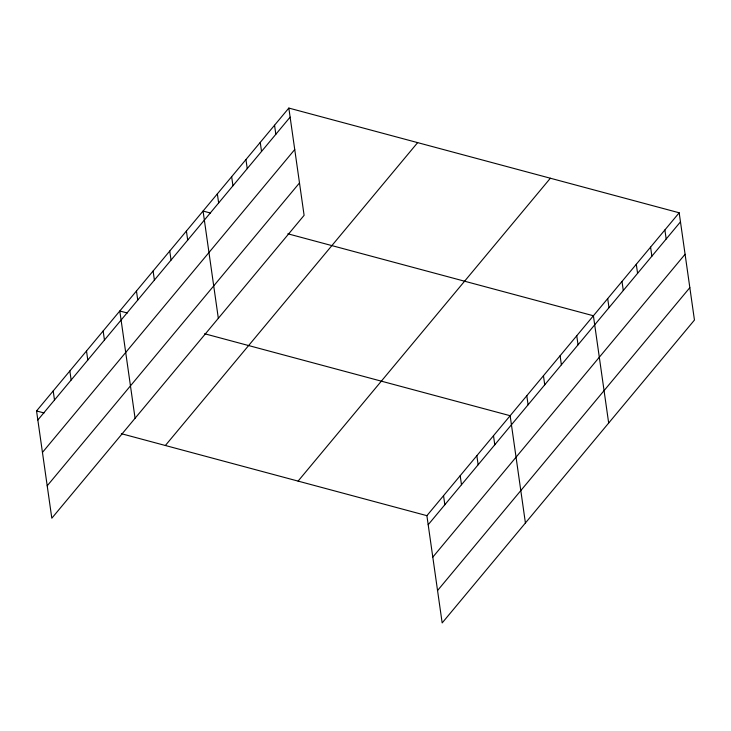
<?xml version="1.0" encoding="UTF-8"?>
<svg xmlns="http://www.w3.org/2000/svg" width="731" height="731" viewBox="0 0 731 731"><rect width="100%" height="100%" fill="white"/><g stroke="black" fill="none" stroke-linecap="round" stroke-linejoin="round"><path stroke-width="1.1" d="M288.836 108.069L304.105 215.334L51.819 518.215L36.55 410.941L288.836 108.069L679.181 212.785L694.45 320.059L442.164 622.931L426.895 515.666L679.181 212.785M37.838 420.014L290.125 117.134M42.453 452.416L294.739 149.544M47.204 485.804L299.491 182.933M165.361 445.499L417.648 142.627M298.084 481.108L550.37 178.227M428.183 524.73L680.47 221.858M432.798 557.141L685.084 254.26M437.549 590.529L689.836 287.649M210.574 213.059L203.063 211.04L218.331 318.314M287.859 233.792L593.408 315.765L608.676 423.039M127.322 313.005L119.802 310.995L135.071 418.26M204.607 333.747L510.147 415.711L525.415 522.985M36.55 410.941L44.061 412.96M121.355 433.693L426.895 515.666M664.89 229.954L666.179 239.019M650.59 247.115L651.878 256.188M636.29 264.275L637.587 273.348M621.999 281.435L623.287 290.509M607.699 298.604L608.996 307.669M576.75 335.757L578.047 344.822M560.101 355.741L561.39 364.815M543.453 375.734L544.741 384.808M526.804 395.727L528.093 404.791M493.498 435.703L494.786 444.777M476.85 455.696L478.138 464.761M460.201 475.68L461.489 484.754M443.543 495.673L444.841 504.746M274.545 125.229L275.834 134.294M260.245 142.39L261.534 151.463M245.945 159.55L247.242 168.623M231.654 176.719L232.942 185.784M217.354 193.879L218.651 202.953M186.405 231.033L187.703 240.106M169.756 251.025L171.045 260.09M153.108 271.009L154.396 280.083M136.459 291.002L137.748 300.075M103.153 330.979L104.442 340.052M86.505 350.971L87.793 360.045M69.856 370.964L71.145 380.029M53.199 390.948L54.496 400.021"/></g></svg>
